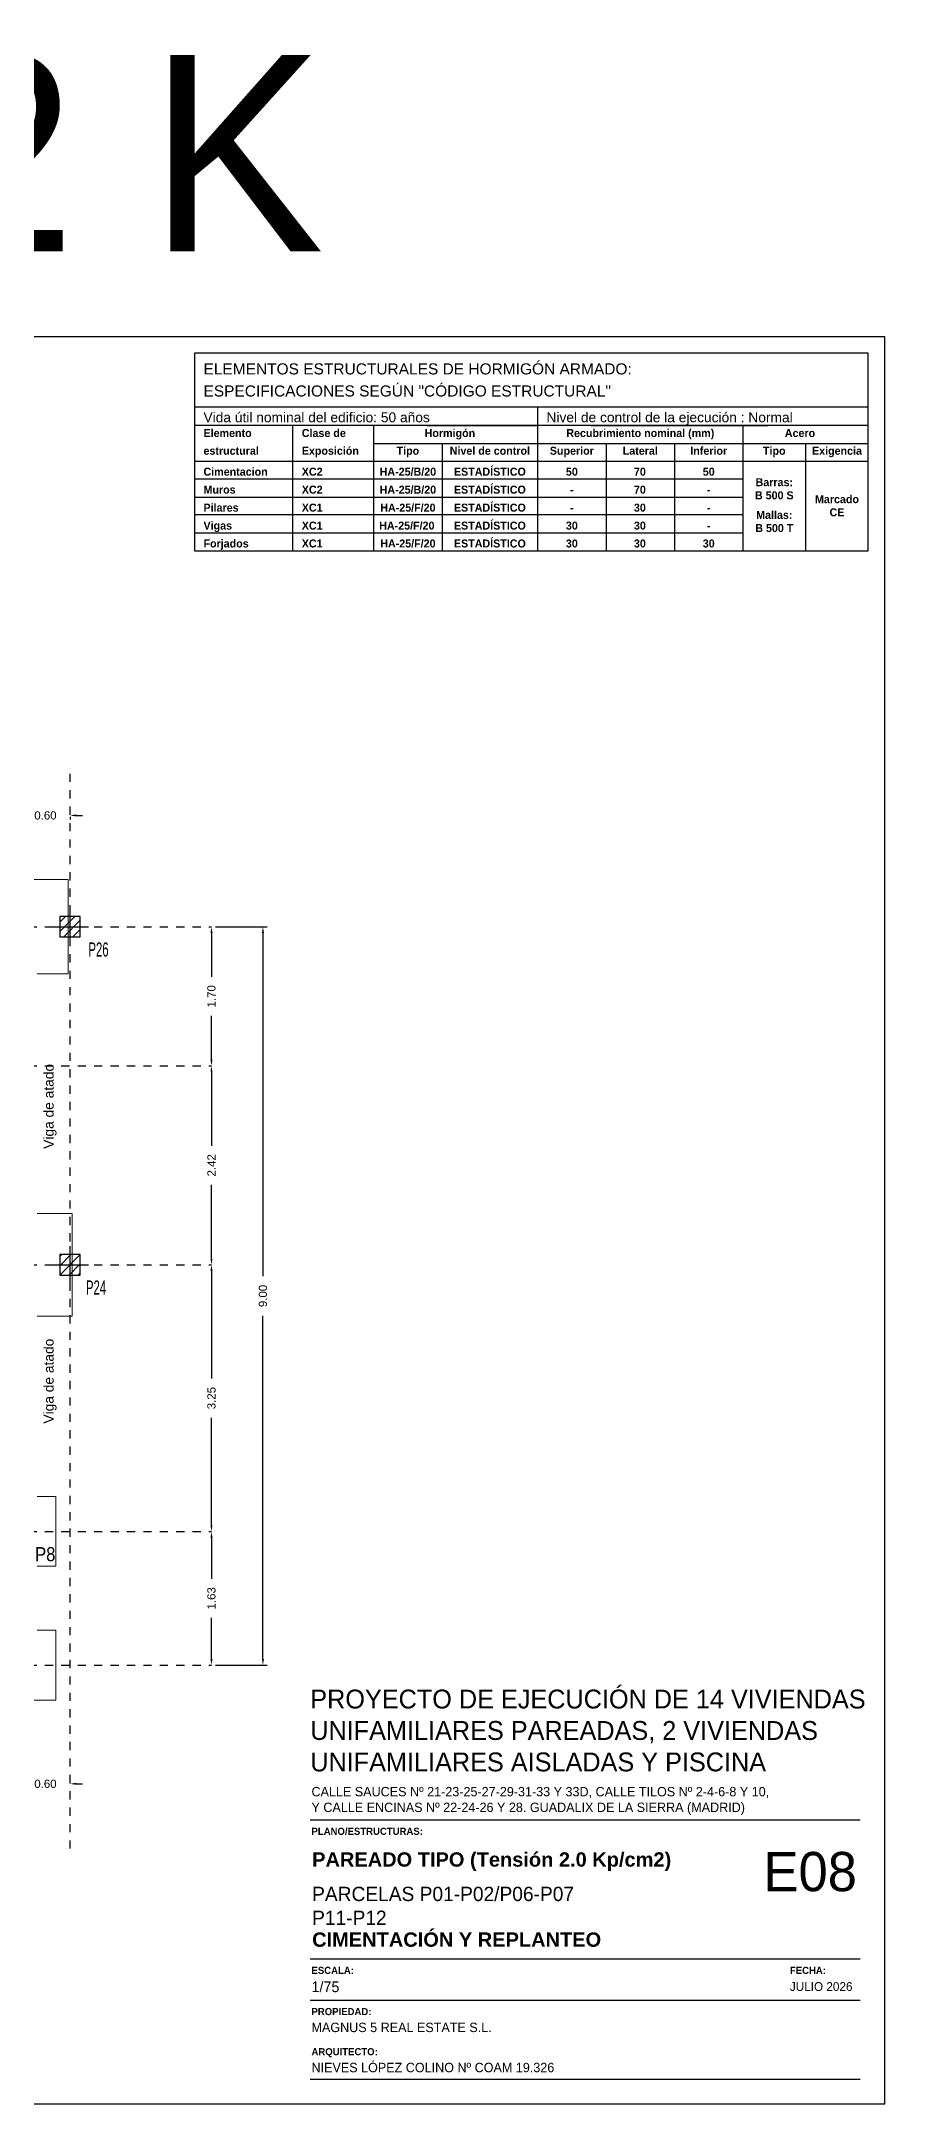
# Model space of a CAD drawing. Extents: x 2455 to 9764, y -806 to 181.
# Drawn here: x 4698.34 to 4708.62, y -409.26 to -384.13 of the extents above; entities that cross this region are included whole.
import ezdxf
from ezdxf.enums import TextEntityAlignment as Align

# ---------------------------------------------------------------- set-up
doc = ezdxf.new("R2010")
doc.units = 0
doc.header["$LTSCALE"] = 0.2
doc.header["$MEASUREMENT"] = 0
for name, pattern in [('CONTINUA', [0]), ('RAYITAS', [0.375, 0.25, -0.125]), ('TRAZO_Y_PUNTO', [1, 0.5, -0.25, 0, -0.25])]:
    doc.linetypes.add(name, pattern=pattern)
for name, color, linetype in [('01_borde', 4, 'CONTINUOUS'), ('01_cotas', 4, 'CONTINUOUS'), ('01_texto cartela', 4, 'CONTINUOUS'), ('02_ejes', 38, 'RAYITAS'), ('CYPECABECERA', 2, 'CONTINUOUS'), ('PILAR_EJES', 1, 'CONTINUOUS'), ('PILAR_HORMIGON_APEADO', 4, 'CONTINUOUS'), ('PILAR_RAYA', 4, 'CONTINUOUS'), ('WL', 7, 'CONTINUOUS')]:
    doc.layers.add(name, color=color, linetype=linetype)
doc.layers.add('01_cartela', color=6, linetype='CONTINUOUS', plot=False)
doc.layers.add('INGIN SANEAMIENTO TEXTO ENTERRADO', color=255, linetype='CONTINUOUS', lineweight=0)
doc.layers.add('ZAP_CONTORNO', color=6, linetype='CONTINUOUS', lineweight=9)
doc.styles.add('BERNARDO', font='GOTHICB.TTF')
doc.styles.add('Century Gothic', font='', dxfattribs={"height": 2})
doc.styles.add('Century Gothic_3', font='', dxfattribs={"height": 4.5})
doc.styles.add('Century Gothic_5', font='', dxfattribs={"height": 2.5})
doc.styles.add('Century Gothic_6', font='', dxfattribs={"height": 11})
doc.styles.add('Estilo1', font='swissel.ttf')
doc.styles.add('NIEVES2', font='sanss___.ttf')
doc.styles.add('NIEVES3', font='swisseb.ttf')
doc.styles.add('ROMANS', font='romans')
doc.styles.get('Century Gothic').set_extended_font_data('Century Gothic')
doc.styles.get('Century Gothic_3').set_extended_font_data('Century Gothic')
doc.styles.get('Century Gothic_5').set_extended_font_data('Century Gothic')
doc.styles.get('Century Gothic_6').set_extended_font_data('Century Gothic')
doc.dimstyles.new('DECIMAL-50', dxfattribs={"dimtxt": 0.08, "dimasz": 0.15, "dimexe": 0.05, "dimexo": 0.05, "dimgap": 0.09, "dimtad": 0, "dimzin": 0, "dimdsep": 46, "dimtxsty": 'ROMANS', "dimblk": 'DOTSMALL', "dimcen": 0.09, "dimclrt": 7, "dimadec": 0, "dimazin": 0, "dimtfac": 1.38, "dimtix": 1, "dimtofl": 0, "dimtmove": 2, "dimatfit": 3, "dimldrblk": 'OBLIQUE', "dimfxl": 1, "dimtolj": 1, "dimtzin": 0, "dimarcsym": 0})

# ---------------------------------------------------------------- blocks, each defined once
blk = doc.blocks.new('1035033234-RAYADO P26')
at = {"layer": 'PILAR_RAYA'}
for p, q in [((-0.00125, -0.00059), (0.00059, 0.00125)), ((-0.00125, 0.00055), (-0.00055, 0.00125)), ((-0.00078, -0.00125), (0.00125, 0.00078)), ((0.00035, -0.00125), (0.00125, -0.00035))]:
    blk.add_line(p, q, dxfattribs=at)
blk = doc.blocks.new('1035033234-RAYADO P24')
at = {"layer": 'PILAR_RAYA'}
for p, q in [((-0.00125, -0.00125), (0.00125, 0.00125)), ((-0.00125, 0.00102), (-0.00102, 0.00125)), ((-0.00125, -0.00011), (0.00011, 0.00125)), ((-0.00012, -0.00125), (0.00125, 0.00012)), ((0.00101, -0.00125), (0.00125, -0.00101))]:
    blk.add_line(p, q, dxfattribs=at)
blk = doc.blocks.new('Ejes del pilar')
at = {"layer": 'PILAR_EJES'}
for p, q in [((-0.5, 0), (0.5, 0)), ((0, -0.5), (0, 0.5))]:
    blk.add_line(p, q, dxfattribs=at)
blk = doc.blocks.new('*D474')
at = {"layer": '01_cotas', "color": 0, "lineweight": -2, "transparency": 16777216}
for p, q in [((4698.021, -393.563), (4697.946, -393.563)), ((4698.771, -393.563), (4698.846, -393.563))]:
    blk.add_line(p, q, dxfattribs=at)
at = {"layer": '01_cotas', "color": 0, "linetype": 'CONTINUA', "lineweight": -2, "transparency": 16777216}
for p, q in [((4698.096, -393.578), (4698.096, -393.613)), ((4698.696, -393.578), (4698.696, -393.613))]:
    blk.add_line(p, q, dxfattribs=at)
at = {"layer": '01_cotas', "color": 0, "transparency": 16777216}
for points in [[(4698.021, -393.55), (4698.021, -393.575), (4698.096, -393.563)], [(4698.771, -393.55), (4698.771, -393.575), (4698.696, -393.563)]]:
    blk.add_solid(points, dxfattribs=at)
at = {"layer": '01_cotas', "color": 7, "transparency": 16777216, "insert": (4698.396, -393.563), "char_height": 0.1, "attachment_point": 5, "style": 'Estilo1'}
blk.add_mtext('\\A1;0.60', dxfattribs=at)
blk = doc.blocks.new('*D482')
at = {"layer": '01_cotas', "color": 0, "lineweight": -2, "transparency": 16777216}
for p, q in [((4698.021, -405.365), (4697.946, -405.365)), ((4698.771, -405.365), (4698.846, -405.365))]:
    blk.add_line(p, q, dxfattribs=at)
at = {"layer": '01_cotas', "color": 0, "transparency": 16777216}
for points in [[(4698.021, -405.352), (4698.021, -405.377), (4698.096, -405.365)], [(4698.771, -405.352), (4698.771, -405.377), (4698.696, -405.365)]]:
    blk.add_solid(points, dxfattribs=at)
at = {"layer": '01_cotas', "color": 7, "transparency": 16777216, "insert": (4698.396, -405.365), "char_height": 0.1, "attachment_point": 5, "style": 'Estilo1'}
blk.add_mtext('\\A1;0.60', dxfattribs=at)
blk = doc.blocks.new('*D485')
at = {"layer": '01_cotas', "color": 0, "lineweight": -2, "transparency": 16777216}
for p, q in [((4700.419, -394.994), (4700.419, -395.531)), ((4700.419, -396.54), (4700.419, -396.004))]:
    blk.add_line(p, q, dxfattribs=at)
at = {"layer": '01_cotas', "color": 0, "transparency": 16777216}
for points in [[(4700.407, -394.994), (4700.432, -394.994), (4700.419, -394.919)], [(4700.407, -396.54), (4700.432, -396.54), (4700.419, -396.615)]]:
    blk.add_solid(points, dxfattribs=at)
at = {"layer": '01_cotas', "color": 7, "transparency": 16777216, "insert": (4700.419, -395.767), "char_height": 0.1, "attachment_point": 5, "rotation": 90, "style": 'Estilo1'}
blk.add_mtext('\\A1;1.70', dxfattribs=at)
blk = doc.blocks.new('*D486')
at = {"layer": '01_cotas', "color": 0, "lineweight": -2, "transparency": 16777216}
for p, q in [((4700.419, -396.69), (4700.419, -397.588)), ((4700.419, -398.964), (4700.419, -398.066))]:
    blk.add_line(p, q, dxfattribs=at)
at = {"layer": '01_cotas', "color": 0, "transparency": 16777216}
for points in [[(4700.407, -396.69), (4700.432, -396.69), (4700.419, -396.615)], [(4700.407, -398.964), (4700.432, -398.964), (4700.419, -399.039)]]:
    blk.add_solid(points, dxfattribs=at)
at = {"layer": '01_cotas', "color": 7, "transparency": 16777216, "insert": (4700.419, -397.827), "char_height": 0.1, "attachment_point": 5, "rotation": 90, "style": 'Estilo1'}
blk.add_mtext('\\A1;2.42', dxfattribs=at)
blk = doc.blocks.new('*D487')
at = {"layer": '01_cotas', "color": 0, "lineweight": -2, "transparency": 16777216}
for p, q in [((4700.419, -399.114), (4700.419, -400.424)), ((4700.419, -402.214), (4700.419, -400.904))]:
    blk.add_line(p, q, dxfattribs=at)
at = {"layer": '01_cotas', "color": 0, "transparency": 16777216}
for points in [[(4700.407, -399.114), (4700.432, -399.114), (4700.419, -399.039)], [(4700.407, -402.214), (4700.432, -402.214), (4700.419, -402.289)]]:
    blk.add_solid(points, dxfattribs=at)
at = {"layer": '01_cotas', "color": 7, "transparency": 16777216, "insert": (4700.419, -400.664), "char_height": 0.1, "attachment_point": 5, "rotation": 90, "style": 'Estilo1'}
blk.add_mtext('\\A1;3.25', dxfattribs=at)
blk = doc.blocks.new('*D488')
at = {"layer": '01_cotas', "color": 0, "lineweight": -2, "transparency": 16777216}
for p, q in [((4700.419, -402.364), (4700.419, -402.867)), ((4700.419, -403.844), (4700.419, -403.34))]:
    blk.add_line(p, q, dxfattribs=at)
at = {"layer": '01_cotas', "color": 0, "transparency": 16777216}
for points in [[(4700.407, -402.364), (4700.432, -402.364), (4700.419, -402.289)], [(4700.407, -403.844), (4700.432, -403.844), (4700.419, -403.919)]]:
    blk.add_solid(points, dxfattribs=at)
at = {"layer": '01_cotas', "color": 7, "transparency": 16777216, "insert": (4700.419, -403.104), "char_height": 0.1, "attachment_point": 5, "rotation": 90, "style": 'Estilo1'}
blk.add_mtext('\\A1;1.63', dxfattribs=at)
blk = doc.blocks.new('*D489')
at = {"layer": '01_cotas', "color": 0, "linetype": 'CONTINUA', "lineweight": -2, "transparency": 16777216}
for p, q in [((4700.469, -394.919), (4701.096, -394.919)), ((4700.469, -403.919), (4701.096, -403.919))]:
    blk.add_line(p, q, dxfattribs=at)
at = {"layer": '01_cotas', "color": 0, "lineweight": -2, "transparency": 16777216}
for p, q in [((4701.046, -394.994), (4701.046, -399.178)), ((4701.046, -403.844), (4701.046, -399.66))]:
    blk.add_line(p, q, dxfattribs=at)
at = {"layer": '01_cotas', "color": 0, "transparency": 16777216}
for points in [[(4701.034, -394.994), (4701.059, -394.994), (4701.046, -394.919)], [(4701.034, -403.844), (4701.059, -403.844), (4701.046, -403.919)]]:
    blk.add_solid(points, dxfattribs=at)
at = {"layer": '01_cotas', "color": 7, "transparency": 16777216, "insert": (4701.046, -399.419), "char_height": 0.1, "attachment_point": 5, "rotation": 90, "style": 'Estilo1'}
blk.add_mtext('\\A1;9.00', dxfattribs=at)

msp = doc.modelspace()

# ---------------------------------------------------------------- linework, layer by layer
at = {"layer": '01_cartela', "color": 3}
msp.add_lwpolyline([(4677.986, -387.729), (4677.986, -409.264), (4708.624, -409.264), (4708.624, -387.729)], close=True, dxfattribs=at)
at = {"layer": '01_texto cartela', "color": 5}
for p, q in [((4701.623, -405.803), (4708.324, -405.803)), ((4701.623, -407.497), (4708.324, -407.497)), ((4701.623, -408), (4708.324, -408)), ((4701.623, -408.964), (4708.324, -408.964))]:
    msp.add_line(p, q, dxfattribs=at)
at = {"layer": '02_ejes', "color": 120, "linetype": 'TRAZO_Y_PUNTO', "ltscale": 0.5}
for p, q in [((4698.696, -406.155, 0), (4698.696, -392.969, 0)), ((4679.789, -394.919, 0), (4700.419, -394.919, 0)), ((4679.789, -396.615, 0), (4700.419, -396.615, 0)), ((4679.789, -399.039, 0), (4700.419, -399.039, 0)), ((4679.789, -402.289, 0), (4700.419, -402.289, 0)), ((4679.789, -403.919, 0), (4700.419, -403.919, 0))]:
    msp.add_line(p, q, dxfattribs=at)
at = {"layer": 'CYPECABECERA', "color": 7, "linetype": 'Continuous'}
msp.add_lwpolyline([(4708.424, -387.929), (4700.214, -387.929), (4700.214, -390.338), (4708.424, -390.338)], close=True, dxfattribs=at)
at = {"layer": 'PILAR_HORMIGON_APEADO'}
for points in [[(4698.571, -395.044), (4698.821, -395.044), (4698.821, -394.794), (4698.571, -394.794), (4698.571, -395.044)], [(4698.571, -399.164), (4698.821, -399.164), (4698.821, -398.914), (4698.571, -398.914), (4698.571, -399.164)]]:
    msp.add_lwpolyline(points, close=True, dxfattribs=at)
at = {"layer": 'WL', "color": 5, "linetype": 'Continuous'}
for p, q in [((4700.214, -388.582), (4708.424, -388.582)), ((4704.394, -388.582), (4704.394, -388.812))]:
    msp.add_line(p, q, dxfattribs=at)
at = {"layer": 'WL', "color": 2, "linetype": 'Continuous'}
for p, q in [((4708.424, -388.812), (4700.214, -388.812)), ((4701.412, -390.338), (4701.412, -388.812)), ((4702.396, -390.338), (4702.396, -388.812)), ((4703.043, -388.812), (4704.394, -388.812)), ((4704.394, -388.812), (4704.394, -390.338)), ((4705.041, -388.812), (4706.392, -388.812)), ((4705.554, -388.812), (4707.201, -388.812)), ((4706.896, -388.812), (4706.896, -390.338)), ((4702.396, -389.028), (4704.394, -389.028)), ((4703.23, -389.028), (4703.23, -390.338)), ((4704.394, -389.028), (4706.896, -389.028)), ((4705.228, -389.028), (4705.228, -390.338)), ((4706.062, -389.028), (4706.062, -390.338)), ((4706.896, -389.028), (4708.424, -389.028)), ((4707.66, -389.028), (4707.66, -390.338)), ((4700.214, -389.244), (4708.424, -389.244)), ((4706.896, -389.463), (4700.214, -389.463)), ((4700.214, -389.682), (4706.896, -389.682)), ((4706.896, -389.9), (4700.214, -389.9)), ((4700.214, -390.119), (4701.7, -390.119)), ((4700.214, -390.119), (4706.896, -390.119)), ((4704.609, -390.119), (4705.554, -390.119))]:
    msp.add_line(p, q, dxfattribs=at)
at = {"layer": 'ZAP_CONTORNO', "color": 7}
for points in [[(4698.671, -394.719), (4698.671, -394.344), (4697.521, -394.344), (4697.521, -394.719)], [(4698.296, -395.494), (4698.671, -395.494), (4698.671, -394.719)], [(4698.296, -399.664), (4698.721, -399.664), (4698.721, -398.414), (4698.296, -398.414)], [(4698.296, -402.714), (4698.521, -402.714), (4698.521, -401.864), (4698.296, -401.864)], [(4697.896, -404.344), (4698.521, -404.344), (4698.521, -403.494), (4698.296, -403.494)]]:
    msp.add_lwpolyline(points, dxfattribs=at)

# ---------------------------------------------------------------- block references
at = {"layer": 'PILAR_EJES', "xscale": 0.4500000000000001, "yscale": 0.4500000000000001}
for p in [(4698.696, -394.919, 0), (4698.696, -399.039, 0)]:
    msp.add_blockref('Ejes del pilar', p, dxfattribs=at)
at = {"layer": 'PILAR_RAYA', "xscale": 100, "yscale": 100, "zscale": 100}
for name, p in [('1035033234-RAYADO P26', (4698.696, -394.919, 0)), ('1035033234-RAYADO P24', (4698.696, -399.039, 0))]:
    msp.add_blockref(name, p, dxfattribs=at)

# ---------------------------------------------------------------- texts
at = {"layer": '01_borde', "color": 6, "ltscale": 0.01, "style": 'NIEVES2', "width": 0.588905}
for s, p, p2 in [('P26', (4698.919, -395.282, 0), (4699.166, -395.282, 0)), ('P24', (4698.889, -399.402, 0), (4699.136, -399.402, 0))]:
    msp.add_text(s, height=0.1722, dxfattribs=at).set_placement(p, p2, align=Align.FIT)
at = {"layer": '01_borde', "color": 7, "ltscale": 0.01, "style": 'NIEVES2', "width": 0.856632}
msp.add_text('P8', height=0.1722, dxfattribs=at).set_placement((4698.27, -402.652, 0), (4698.517, -402.652, 0), align=Align.FIT)
at = {"layer": '01_texto cartela', "color": 7, "insert": (4679.023, -384.295), "char_height": 2.39287, "width": 27.31448, "attachment_point": 1, "style": 'Century Gothic_6'}
msp.add_mtext('cimentación 2 K', dxfattribs=at)
at = {"layer": '01_texto cartela', "color": 5}
for s, insert, char_height, width, attachment_point, style in [('\\PPROYECTO DE EJECUCIÓN DE 14 VIVIENDAS UNIFAMILIARES PAREADAS, 2 VIVIENDAS UNIFAMILIARES AISLADAS Y PISCINA', (4701.623, -403.833), 0.23, 6.82217, 1, 'Century Gothic_3'), ('CALLE SAUCES Nº 21-23-25-27-29-31-33 Y 33D, CALLE TILOS Nº 2-4-6-8 Y 10, \\PY CALLE ENCINAS Nº 22-24-26 Y 28. GUADALIX DE LA SIERRA (MADRID)', (4701.638, -405.403), 0.11455, 9.24681, 1, 'Century Gothic'), ('{\\fCentury Gothic|b1|i0|c0|p34;PLANO/ESTRUCTURAS: }', (4701.638, -405.9), 0.08701, 2.11715, 1, 'Century Gothic'), ('\\pt2.3273;\\PPARCELAS P01-P02/P06-P07\\PP11-P12', (4701.646, -407.085), 0.17455, 7.00908, 7, 'Century Gothic_5'), ('\\pt2.3273;CIMENTACIÓN Y REPLANTEO', (4701.646, -407.353), 0.17455, 7.00908, 7, 'NIEVES3'), ('{\\fCentury Gothic|b1|i0|c0|p34;ESCALA: }', (4701.638, -407.595), 0.08701, 2.11715, 1, 'Century Gothic'), ('{\\fCentury Gothic|b1|i0|c0|p34;FECHA: }', (4707.468, -407.595), 0.08701, 2.11715, 1, 'Century Gothic'), ('1/75', (4701.638, -407.773), 0.1309, 2.11715, 1, 'Century Gothic'), ('JULIO 2026', (4707.468, -407.782), 0.1069, 3.50438, 1, 'Century Gothic'), ('{\\fCentury Gothic|b1|i0|c0|p34;PROPIEDAD:}', (4701.638, -408.097), 0.08701, 0.83709, 1, 'Century Gothic'), ('MAGNUS 5 REAL ESTATE S.L.', (4701.638, -408.276), 0.11455, 4.88231, 1, 'Century Gothic'), ('{\\fCentury Gothic|b1|i0|c0|p34;ARQUITECTO:}', (4701.638, -408.586), 0.08701, 0.83709, 1, 'Century Gothic'), ('NIEVES LÓPEZ COLINO Nº COAM 19.326', (4701.638, -408.765), 0.11455, 3.65153, 1, 'Century Gothic')]:
    msp.add_mtext(s, dxfattribs=dict(at, insert=insert, char_height=char_height, width=width, attachment_point=attachment_point, style=style))
at = {"layer": '01_texto cartela', "color": 1}
for s, insert, char_height, width, attachment_point, style in [('\\pt2.3273;PAREADO TIPO (Tensión 2.0 Kp/cm2) ', (4701.646, -406.427), 0.17455, 7.00908, 7, 'NIEVES3'), ('E08', (4708.285, -406.195), 0.4786, 1.04985, 3, 'Century Gothic_6')]:
    msp.add_mtext(s, dxfattribs=dict(at, insert=insert, char_height=char_height, width=width, attachment_point=attachment_point, style=style))
at = {"layer": 'INGIN SANEAMIENTO TEXTO ENTERRADO', "char_height": 0.12, "attachment_point": 6, "rotation": 89.98, "style": 'Estilo1'}
for insert in [(4698.454, -396.591, 0), (4698.454, -399.94, 0)]:
    msp.add_mtext_dynamic_manual_height_columns('Viga de atado', width=1.62861, gutter_width=12.5, heights=[0], dxfattribs=dict(at, insert=insert))
at = {"layer": 'WL', "color": 5, "linetype": 'Continuous', "style": 'Estilo1'}
for s, height, p in [('ELEMENTOS ESTRUCTURALES DE HORMIGÓN ARMADO:', 0.13503, (4700.322, -388.188)), ('ESPECIFICACIONES SEGÚN "CÓDIGO ESTRUCTURAL"', 0.13503, (4700.322, -388.457)), ('Vida útil nominal del edificio: 50 años  ', 0.12, (4700.322, -388.771)), ('Nivel de control de la ejecución : Normal', 0.12, (4704.502, -388.771))]:
    msp.add_text(s, height=height, dxfattribs=at).set_placement(p)
at = {"layer": 'WL', "color": 7, "linetype": 'Continuous', "style": 'BERNARDO'}
for s, p in [('Elemento', (4700.322, -388.951)), ('Clase de ', (4701.52, -388.951)), ('estructural', (4700.322, -389.167)), ('Exposición', (4701.52, -389.167)), ('Cimentacion', (4700.322, -389.422)), ('XC2', (4701.52, -389.422)), ('Muros', (4700.322, -389.641)), ('XC2', (4701.52, -389.641)), ('Pilares ', (4700.322, -389.86)), ('XC1', (4701.52, -389.86)), ('Vigas', (4700.322, -390.079)), ('XC1', (4701.52, -390.079)), ('Forjados', (4700.322, -390.297)), ('XC1', (4701.52, -390.297))]:
    msp.add_text(s, height=0.0975, dxfattribs=at).set_placement(p)
for s, p in [('Hormigón', (4703.325, -388.951)), ('Recubrimiento nominal (mm)', (4705.645, -388.951)), ('Acero', (4707.591, -388.951)), ('Tipo', (4702.813, -389.167)), ('Nivel de control', (4703.812, -389.167)), ('Superior', (4704.811, -389.167)), ('Lateral', (4705.645, -389.167)), ('Inferior', (4706.479, -389.167)), ('Tipo', (4707.278, -389.167)), ('Exigencia', (4708.042, -389.167)), ('HA-25/B/20', (4702.813, -389.422)), ('ESTADÍSTICO', (4703.812, -389.422)), ('50', (4704.811, -389.422)), ('70', (4705.64, -389.422)), ('50', (4706.479, -389.422)), ('HA-25/B/20', (4702.813, -389.641)), ('ESTADÍSTICO', (4703.812, -389.641)), ('-', (4704.811, -389.641)), ('70', (4705.64, -389.641)), ('-', (4706.479, -389.641)), ('B 500 S', (4707.278, -389.71)), ('Barras:', (4707.278, -389.55)), ('HA-25/F/20', (4702.813, -389.86)), ('ESTADÍSTICO', (4703.812, -389.86)), ('-', (4704.811, -389.86)), ('30', (4705.64, -389.86)), ('-', (4706.479, -389.86)), ('Mallas:', (4707.278, -389.949)), ('Marcado', (4708.042, -389.757)), ('CE', (4708.042, -389.917)), ('HA-25/F/20', (4702.8, -390.079)), ('ESTADÍSTICO', (4703.812, -390.079)), ('30', (4704.811, -390.079)), ('30', (4705.64, -390.079)), ('-', (4706.479, -390.079)), ('B 500 T', (4707.278, -390.109)), ('HA-25/F/20', (4702.813, -390.297)), ('ESTADÍSTICO', (4703.812, -390.297)), ('30', (4704.811, -390.297)), ('30', (4705.64, -390.297)), ('30', (4706.479, -390.297))]:
    msp.add_text(s, height=0.0975, dxfattribs=at).set_placement(p, align=Align.CENTER)

# ---------------------------------------------------------------- dimensions: what is measured, and where the dimension line sits
at = {"layer": '01_cotas'}
for base, p1, p2, angle, picture, middle in [((4698.696, -393.563), (4698.096, -393.528, 0), (4698.696, -393.528, 0), 180, '*D474', (4698.396, -393.563)), ((4700.419, -396.615), (4700.419, -394.919, 0), (4700.419, -396.615, 0), 90, '*D485', (4700.419, -395.767)), ((4701.046, -403.919), (4700.419, -394.919), (4700.419, -403.919), 90, '*D489', (4701.046, -399.419)), ((4700.419, -399.039), (4700.419, -396.615, 0), (4700.419, -399.039, 0), 90, '*D486', (4700.419, -397.827)), ((4700.419, -402.289), (4700.419, -399.039, 0), (4700.419, -402.289, 0), 90, '*D487', (4700.419, -400.664)), ((4700.419, -403.919), (4700.419, -402.289, 0), (4700.419, -403.919, 0), 90, '*D488', (4700.419, -403.104)), ((4698.696, -405.365), (4698.096, -405.365, 0), (4698.696, -405.365, 0), 180, '*D482', (4698.396, -405.365))]:
    dim = msp.add_linear_dim(base=base, p1=p1, p2=p2, angle=angle, dimstyle='DECIMAL-50', override={"dimtxt": 0.1, "dimasz": 0.075, "dimtxsty": 'Estilo1', "dimsah": 1, "dimfxl": 0.09, "dimarcsym": 2}, dxfattribs=at)
    dim.commit()
    dim.dimension.update_dxf_attribs({"geometry": picture, "text_midpoint": middle})

doc.saveas('drawing.dxf')
